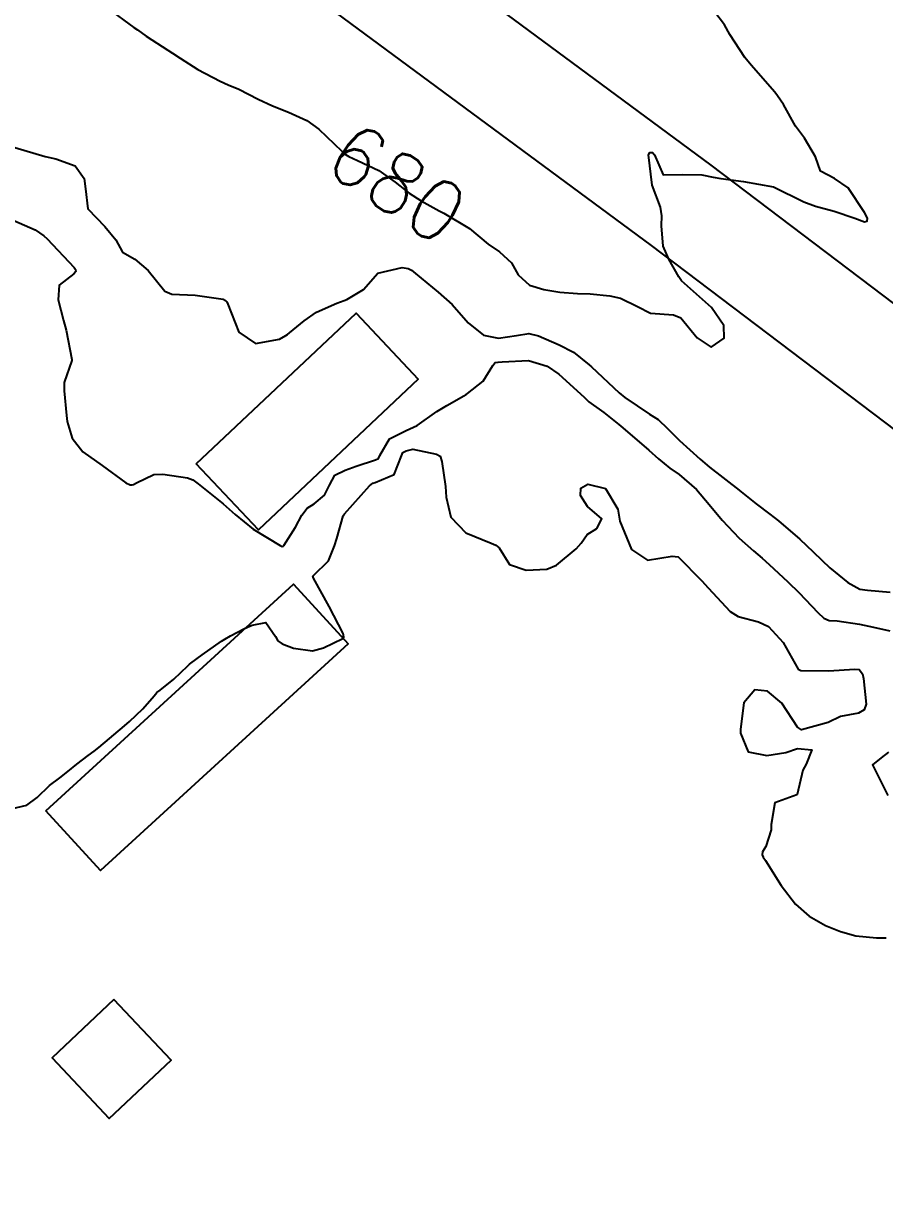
# Model space of a CAD drawing. Header units: metres. Extents: x 298520 to 308411, y 7433745 to 7450750.
# Drawn here: x 300711.7 to 300768.4, y 7444067.1 to 7444144.9 of the extents above; entities that cross this region are included whole.
import ezdxf
from ezdxf.enums import TextEntityAlignment as Align

# ---------------------------------------------------------------- set-up
doc = ezdxf.new("R2010")
doc.units = ezdxf.units.M
doc.header["$LTSCALE"] = 10
for name, color, linetype in [('Cotas', 45, 'Continuous'), ('Curvas de Nivel 1m', 11, 'Continuous'), ('Curvas de Nivel 5m', 15, 'Continuous'), ('Edificações', 30, 'Continuous'), ('Vias Primárias', 230, 'Continuous')]:
    doc.layers.add(name, color=color, linetype=linetype)
doc.styles.add('Style-STANDARD', font='STANDARD.shx')

msp = doc.modelspace()

# ---------------------------------------------------------------- linework, layer by layer
at = {"layer": 'Curvas de Nivel 1m', "flags": 128}
for points, elevation in [([(300711.103, 7444136.75), (300713.094, 7444136.149), (300713.814, 7444135.99), (300715.081, 7444135.531), (300715.677, 7444134.694), (300715.751, 7444134.008), (300715.922, 7444132.691), (300717.036, 7444131.528), (300717.766, 7444130.669), (300718.199, 7444129.847), (300719.01, 7444129.393), (300719.892, 7444128.641), (300720.989, 7444127.276), (300721.439, 7444127.075), (300722.987, 7444127.018), (300724.822, 7444126.744), (300724.984, 7444126.668), (300725.073, 7444126.579), (300725.139, 7444126.42), (300725.855, 7444124.571), (300726.946, 7444123.837), (300728.538, 7444124.125), (300728.951, 7444124.351), (300729.057, 7444124.424), (300729.185, 7444124.528), (300730.151, 7444125.328), (300730.967, 7444125.905), (300732.309, 7444126.49), (300732.797, 7444126.662), (300732.977, 7444126.734), (300734.075, 7444127.381), (300735.003, 7444128.46), (300736.612, 7444128.839), (300737.006, 7444128.765), (300737.222, 7444128.653), (300737.486, 7444128.433), (300738.985, 7444127.203), (300739.91, 7444126.401), (300740.961, 7444125.197), (300741.969, 7444124.38), (300742.951, 7444124.188), (300744.131, 7444124.352), (300744.954, 7444124.497), (300745.578, 7444124.334), (300746.947, 7444123.751), (300747.903, 7444123.266), (300748.934, 7444122.43), (300749.077, 7444122.289), (300750.908, 7444120.579), (300751.265, 7444120.266), (300752.892, 7444119.186), (300753.477, 7444118.829), (300754.088, 7444118.232), (300754.871, 7444117.433), (300756.226, 7444116.206), (300756.848, 7444115.675), (300758.792, 7444114.18), (300758.833, 7444114.15), (300759.929, 7444113.269), (300760.817, 7444112.594), (300761.398, 7444112.144), (300762.795, 7444110.944), (300763.668, 7444110.117), (300764.236, 7444109.567), (300764.772, 7444109.058), (300765.951, 7444108.088), (300766.757, 7444107.659), (300767.25, 7444107.581), (300768.754, 7444107.452)], 681), ([(300711.041, 7444131.923), (300712.447, 7444131.313), (300713.026, 7444130.917), (300713.239, 7444130.718), (300715.004, 7444128.837), (300715.107, 7444128.699), (300715.13, 7444128.57), (300715, 7444128.417), (300714.031, 7444127.671), (300713.953, 7444126.71), (300714.317, 7444125.352), (300714.479, 7444124.705), (300714.861, 7444122.774), (300714.852, 7444122.701), (300714.359, 7444121.258), (300714.346, 7444120.706), (300714.501, 7444119.09), (300714.543, 7444118.703), (300714.872, 7444117.592), (300715.586, 7444116.693), (300716.85, 7444115.79), (300718.408, 7444114.656), (300718.701, 7444114.521), (300718.832, 7444114.525), (300718.93, 7444114.551), (300719.12, 7444114.647), (300720.265, 7444115.212), (300720.842, 7444115.217), (300722.465, 7444114.98), (300722.837, 7444114.843), (300723.188, 7444114.596), (300724.82, 7444113.275), (300725.61, 7444112.572), (300726.798, 7444111.594), (300728.57, 7444110.533), (300728.711, 7444110.46), (300728.783, 7444110.492), (300728.801, 7444110.511), (300728.815, 7444110.53), (300729.593, 7444111.73), (300730.012, 7444112.518), (300730.348, 7444112.984), (300730.821, 7444113.274), (300731.488, 7444113.842), (300731.83, 7444114.5), (300732.185, 7444115.155), (300732.848, 7444115.487), (300733.588, 7444115.743), (300734.859, 7444116.166), (300735.051, 7444116.267), (300735.144, 7444116.457), (300735.77, 7444117.555), (300736.88, 7444118.107), (300737.591, 7444118.429), (300738.892, 7444119.343), (300739.561, 7444119.739), (300740.681, 7444120.392), (300740.817, 7444120.478), (300740.905, 7444120.527), (300741.942, 7444121.355), (300742.584, 7444122.373), (300742.736, 7444122.571), (300742.935, 7444122.611), (300743.202, 7444122.632), (300744.937, 7444122.712), (300746.165, 7444122.328), (300746.925, 7444121.808), (300748.594, 7444120.295), (300748.743, 7444120.134), (300748.9, 7444119.99), (300749.896, 7444119.276), (300750.885, 7444118.487), (300751.142, 7444118.267), (300752.861, 7444116.801), (300753.489, 7444116.24), (300754.241, 7444115.624), (300754.843, 7444115.198), (300755.983, 7444114.208), (300756.823, 7444113.233), (300757.676, 7444112.191), (300758.795, 7444111.012), (300759.756, 7444110.165), (300760.314, 7444109.693), (300760.774, 7444109.285), (300762.009, 7444108.138), (300762.752, 7444107.399), (300763.986, 7444106.111), (300764.369, 7444105.745), (300764.728, 7444105.594), (300765.254, 7444105.568), (300766.726, 7444105.351), (300767.646, 7444105.149), (300768.721, 7444104.913)], 682), ([(300710.576, 7444093.108), (300711.889, 7444093.428), (300712.585, 7444093.937), (300713.381, 7444094.718), (300714.077, 7444095.229), (300714.607, 7444095.633), (300715.189, 7444096.12), (300715.93, 7444096.687), (300716.328, 7444096.981), (300716.628, 7444097.212), (300718.335, 7444098.655), (300718.646, 7444098.928), (300719.529, 7444099.767), (300720.28, 7444100.634), (300720.461, 7444100.837), (300720.669, 7444101.004), (300721.584, 7444101.716), (300722.497, 7444102.612), (300722.602, 7444102.703), (300722.695, 7444102.769), (300723.436, 7444103.335), (300724.709, 7444104.221), (300724.936, 7444104.352), (300725.313, 7444104.574), (300726.226, 7444105.06), (300726.724, 7444105.288), (300727.635, 7444105.455), (300728.26, 7444104.537), (300728.417, 7444104.241), (300728.708, 7444104.048), (300729.462, 7444103.766), (300730.704, 7444103.592), (300731.426, 7444103.782), (300732.712, 7444104.403), (300732.768, 7444104.489), (300732.716, 7444104.728), (300731.81, 7444106.499), (300730.762, 7444108.376), (300730.735, 7444108.51), (300730.742, 7444108.531), (300730.763, 7444108.552), (300731.764, 7444109.509), (300732.162, 7444110.496), (300732.299, 7444110.986), (300732.731, 7444112.491), (300732.759, 7444112.545), (300732.814, 7444112.615), (300734.451, 7444114.466), (300734.673, 7444114.624), (300734.836, 7444114.666), (300736.093, 7444115.198), (300736.561, 7444116.443), (300736.659, 7444116.648), (300736.866, 7444116.768), (300737.305, 7444116.871), (300738.864, 7444116.55), (300739.106, 7444116.408), (300739.214, 7444116.05), (300739.472, 7444114.404), (300739.514, 7444113.715), (300739.807, 7444112.4), (300740.797, 7444111.362), (300742.473, 7444110.688), (300742.786, 7444110.553), (300743.009, 7444110.367), (300743.68, 7444109.265), (300744.769, 7444108.908), (300746.133, 7444108.962), (300746.772, 7444109.221), (300748.074, 7444110.301), (300748.393, 7444110.691), (300748.797, 7444111.242), (300749.44, 7444111.647), (300749.753, 7444112.281), (300748.821, 7444113.086), (300748.348, 7444113.817), (300748.381, 7444114.297), (300748.836, 7444114.555), (300749.995, 7444114.278), (300750.819, 7444112.909), (300750.921, 7444112.269), (300750.95, 7444112.129), (300751.717, 7444110.261), (300752.776, 7444109.554), (300754.384, 7444109.831), (300754.779, 7444109.782), (300756.352, 7444108.204), (300756.756, 7444107.737), (300758.218, 7444106.185), (300758.73, 7444105.86), (300760.07, 7444105.503), (300760.723, 7444105.193), (300761.689, 7444104.14), (300762.695, 7444102.378), (300762.869, 7444102.302), (300764.695, 7444102.261), (300766.401, 7444102.378), (300766.696, 7444102.356), (300766.917, 7444102.078), (300766.998, 7444101.767), (300767.17, 7444100.075), (300767.026, 7444099.71), (300766.657, 7444099.482), (300765.472, 7444099.275), (300764.651, 7444098.863), (300762.897, 7444098.377), (300762.647, 7444098.564), (300761.606, 7444100.141), (300760.675, 7444100.927), (300759.822, 7444101.016), (300759.109, 7444100.173), (300758.897, 7444098.427), (300758.899, 7444098.176), (300759.4, 7444096.938), (300760.628, 7444096.686), (300761.88, 7444096.888), (300762.633, 7444097.16), (300763.585, 7444097.068), (300763.207, 7444096.121), (300763.002, 7444095.739), (300762.619, 7444094.13), (300762.593, 7444094.099), (300761.144, 7444093.588), (300760.918, 7444092.147), (300760.914, 7444091.8), (300760.551, 7444090.7), (300760.347, 7444090.351), (300760.32, 7444090.153), (300760.38, 7444089.991), (300760.539, 7444089.773), (300761.573, 7444088.139), (300762.511, 7444086.904), (300763.409, 7444086.121), (300764.494, 7444085.507), (300765.472, 7444085.111), (300766.484, 7444084.828), (300767.855, 7444084.693), (300768.482, 7444084.676)], 683), ([(300768.631, 7444096.917), (300768.16, 7444096.533), (300767.585, 7444096.07), (300768.593, 7444094.06)], 682)]:
    msp.add_lwpolyline(points, dxfattribs=dict(at, elevation=elevation))
at = {"layer": 'Curvas de Nivel 5m', "elevation": 680, "flags": 128}
msp.add_lwpolyline([(300717.205, 7444145.917), (300718.947, 7444144.652), (300719.191, 7444144.479), (300719.749, 7444144.083), (300721.178, 7444143.148), (300721.497, 7444142.947), (300721.991, 7444142.618), (300723.162, 7444141.879), (300724.631, 7444141.105), (300725.147, 7444140.874), (300725.846, 7444140.573), (300727.137, 7444139.925), (300728.064, 7444139.478), (300729.128, 7444139.061), (300730.323, 7444138.518), (300731.115, 7444137.952), (300732.64, 7444136.487), (300732.882, 7444136.274), (300733.09, 7444136.14), (300733.68, 7444135.882), (300735.081, 7444135.222), (300736.158, 7444134.449), (300737.066, 7444133.729), (300737.864, 7444133.231), (300739.055, 7444132.57), (300739.363, 7444132.407), (300741.038, 7444131.412), (300742.277, 7444130.377), (300743.018, 7444129.864), (300743.806, 7444129.153), (300744.24, 7444128.351), (300744.993, 7444127.679), (300745.937, 7444127.382), (300746.986, 7444127.202), (300748.162, 7444127.126), (300748.985, 7444127.103), (300750.29, 7444126.97), (300750.981, 7444126.819), (300752.101, 7444126.259), (300752.969, 7444125.823), (300754.467, 7444125.727), (300754.966, 7444125.512), (300756.035, 7444124.209), (300756.947, 7444123.598), (300757.813, 7444124.187), (300757.798, 7444125.024), (300756.973, 7444126.2), (300754.999, 7444127.95), (300754.823, 7444128.223), (300754.175, 7444129.393), (300753.797, 7444130.238), (300753.693, 7444131.591), (300753.706, 7444132.24), (300753.617, 7444132.8), (300753.073, 7444134.25), (300752.834, 7444136.253), (300752.929, 7444136.418), (300753.095, 7444136.416), (300753.218, 7444136.248), (300753.79, 7444134.949), (300755.08, 7444134.962), (300756.345, 7444134.943), (300757.079, 7444134.783), (300757.592, 7444134.706), (300759.076, 7444134.506), (300761.073, 7444134.15), (300763.063, 7444133.153), (300763.818, 7444132.876), (300765.057, 7444132.544), (300766.407, 7444132.086), (300767.049, 7444131.839), (300767.237, 7444131.891), (300767.254, 7444132.078), (300767.057, 7444132.45), (300765.975, 7444134.091), (300765.079, 7444134.694), (300764.156, 7444135.186), (300763.821, 7444136.119), (300763.111, 7444137.359), (300762.511, 7444138.136), (300761.714, 7444139.567), (300761.336, 7444140.148), (300761.145, 7444140.388), (300759.592, 7444142.166), (300759.171, 7444142.676), (300758.177, 7444144.185), (300757.83, 7444144.821), (300757.207, 7444145.657)], dxfattribs=at)
at = {"layer": 'Edificações'}
for points in [[(300723.044, 7444115.898), (300733.574, 7444125.822), (300737.673, 7444121.471), (300727.143, 7444111.548)], [(300713.149, 7444093.048), (300729.463, 7444107.981), (300733.053, 7444104.059), (300716.739, 7444089.126)], [(300717.632, 7444080.618), (300713.558, 7444076.779), (300717.323, 7444072.783), (300721.397, 7444076.623)]]:
    msp.add_lwpolyline(points, close=True, dxfattribs=at)
at = {"layer": 'Vias Primárias'}
for points in [[(300960.068, 7443982.86), (300925.818, 7444008.791), (300852.695, 7444064.03), (300824.851, 7444084.253), (300816.495, 7444090.587), (300796.926, 7444105.299), (300756.956, 7444135.571), (300700.265, 7444177.456), (300678.572, 7444193.206), (300656.257, 7444209.964)], [(300651.082, 7444205.613), (300696.366, 7444172.132), (300753.003, 7444130.286), (300792.95, 7444100.03), (300812.529, 7444085.312)]]:
    msp.add_lwpolyline(points, dxfattribs=at)

# ---------------------------------------------------------------- texts
at = {"layer": 'Cotas', "style": 'Style-STANDARD'}
msp.add_text('680', height=4, rotation=326.16508, dxfattribs=at).set_placement((300736.273, 7444134.388, 680), align=Align.MIDDLE_CENTER)

doc.saveas('drawing.dxf')
